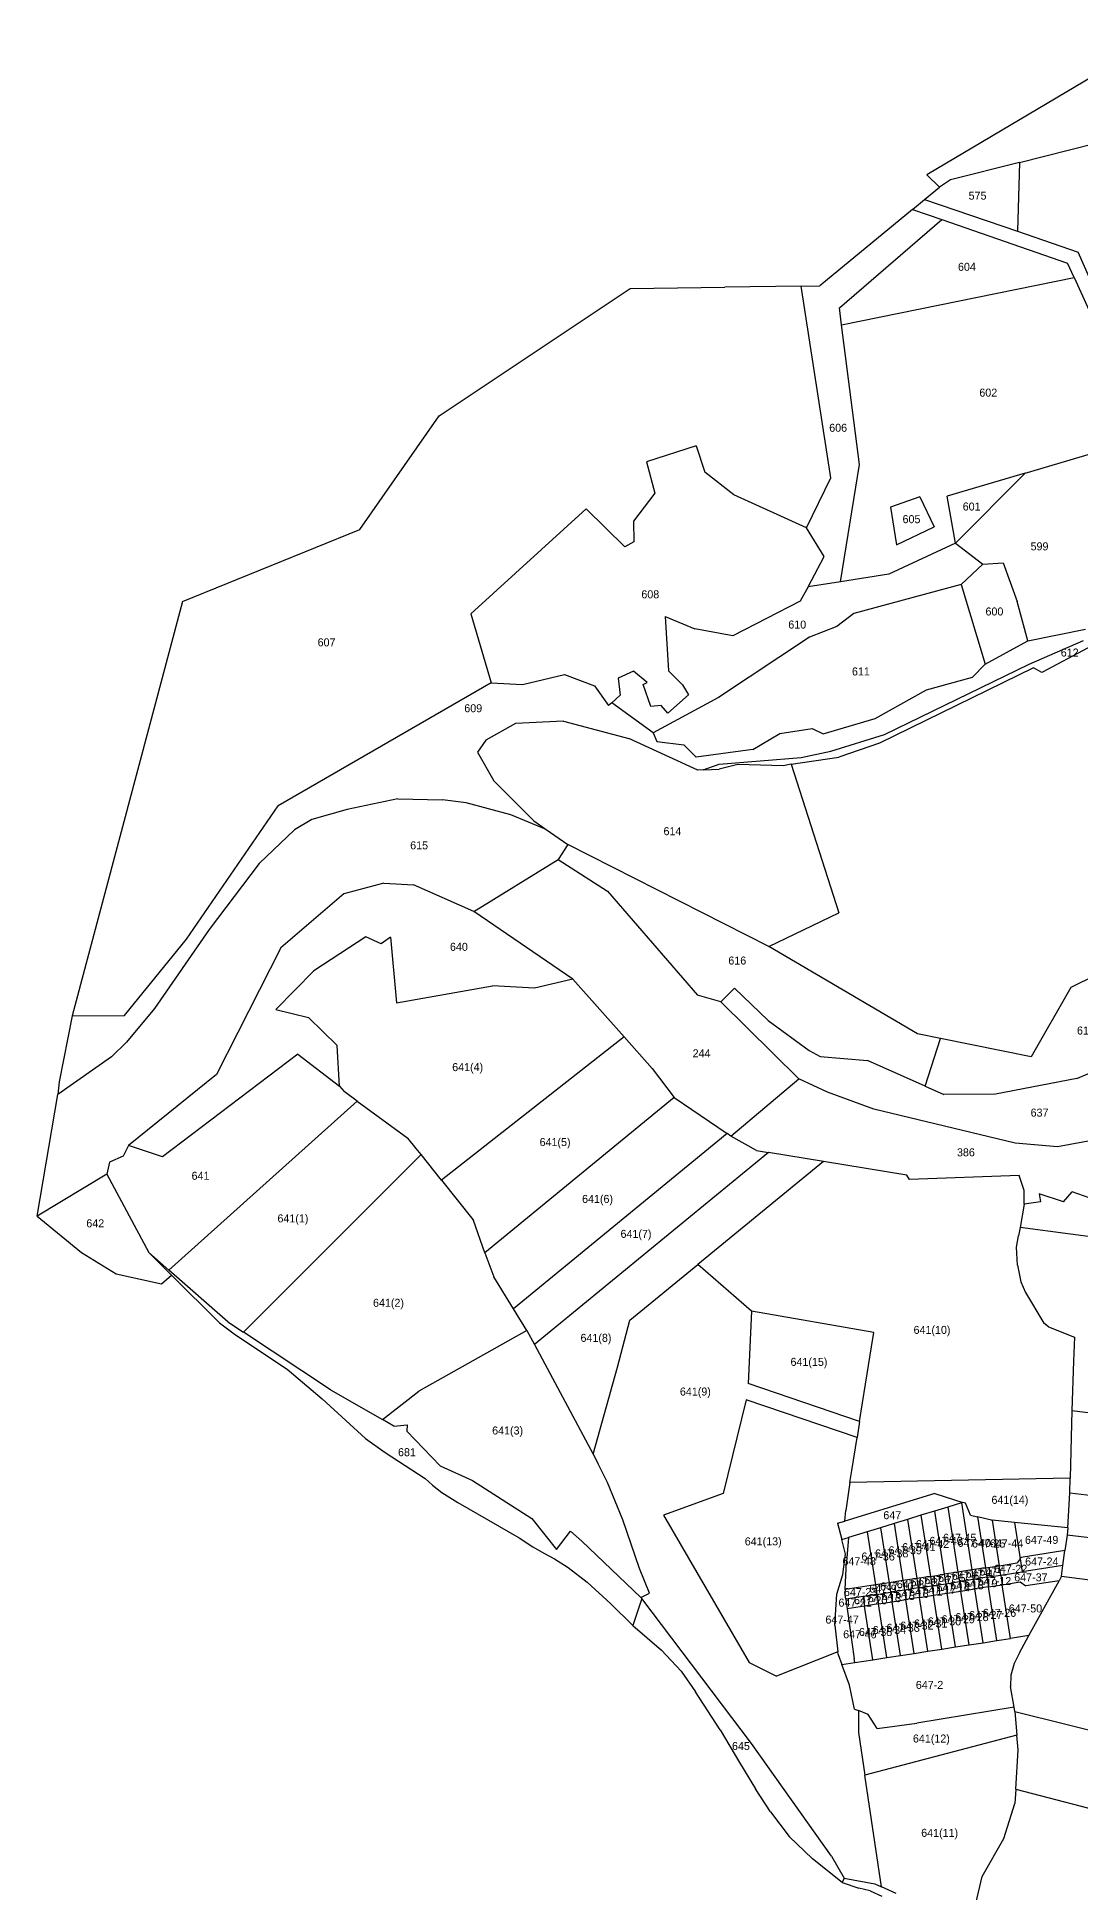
# Model space of a CAD drawing. Header units: metres. Extents: x 215864 to 218449, y 2702083 to 2704249.
# Drawn here: x 215864 to 216190, y 2703600 to 2704180 of the extents above; entities that cross this region are included whole.
import ezdxf
from ezdxf.enums import TextEntityAlignment as Align

# ---------------------------------------------------------------- set-up
doc = ezdxf.new("R2010")
doc.units = ezdxf.units.M

msp = doc.modelspace()

# ---------------------------------------------------------------- linework, layer by layer
for p, q in [((216047.76, 2703867.54), (215990.78, 2703822.73)), ((215958.92, 2703852.14), (215960.35, 2703850.45)), ((215905.58, 2703794.65), (215964.43, 2703847.46)), ((215964.43, 2703847.46), (215960.35, 2703850.45)), ((215964.43, 2703847.46), (215980.26, 2703835.83)), ((216063.4, 2703848.52), (216004.34, 2703800.1)), ((215982.82, 2703832.67), (215980.26, 2703835.83)), ((216080.01, 2703837.3), (216013.25, 2703782.56)), ((215928.87, 2703775.24), (215984.37, 2703830.74)), ((215984.37, 2703830.74), (215982.82, 2703832.67)), ((215990.78, 2703822.73), (215984.37, 2703830.74)), ((216092.91, 2703831.42), (216019.76, 2703771.45)), ((216110.08, 2703828.58), (216070.79, 2703796.37)), ((215990.78, 2703822.73), (216000.59, 2703810.48)), ((216000.59, 2703810.48), (216000.72, 2703810.12)), ((216004.34, 2703800.1), (216000.72, 2703810.12)), ((216004.34, 2703800.1), (216007.06, 2703792.57)), ((216049.57, 2703778.97), (216070.79, 2703796.37)), ((216087.58, 2703781.79), (216070.79, 2703796.37)), ((216013.25, 2703782.56), (216007.06, 2703792.57)), ((216017.45, 2703775.77), (216013.25, 2703782.56)), ((216045.72, 2703764.36), (216049.57, 2703778.97)), ((216087.58, 2703781.79), (216086.51, 2703759.21)), ((216125.8, 2703775.13), (216087.58, 2703781.79)), ((216017.45, 2703775.77), (215983.69, 2703756.81)), ((216017.45, 2703775.77), (216019.76, 2703771.45)), ((216019.76, 2703771.45), (216038.11, 2703737.19)), ((216125.09, 2703770.69), (216125.8, 2703775.13)), ((216121.34, 2703747.4), (216125.09, 2703770.69)), ((216038.11, 2703737.19), (216045.72, 2703764.36)), ((215972.34, 2703747.97), (215983.69, 2703756.81)), ((216085.9, 2703754.14), (216078.72, 2703724.89)), ((216120.54, 2703742.4), (216085.9, 2703754.14)), ((216121.34, 2703747.4), (216086.51, 2703759.21)), ((216118.87, 2703732.01), (216120.54, 2703742.4)), ((216121.34, 2703747.4), (216120.54, 2703742.4)), ((216038.11, 2703737.19), (216039.63, 2703734.34)), ((216042.64, 2703728.33), (216039.63, 2703734.34)), ((216118.32, 2703728.29), (216118.87, 2703732.01)), ((216047.37, 2703716.67), (216042.64, 2703728.33)), ((216078.72, 2703724.89), (216060.05, 2703718.08)), ((216118.32, 2703728.29), (216117.03, 2703719.54)), ((216187.15, 2703729.69), (216118.32, 2703728.29)), ((216116.75, 2703716.28), (216117.03, 2703719.54)), ((216052.6, 2703701.4), (216047.37, 2703716.67)), ((216060.05, 2703718.08), (216086.8, 2703672.11)), ((216055.73, 2703693.72), (216052.6, 2703701.4)), ((216053, 2703692.41), (216055.73, 2703693.72)), ((216114.59, 2703675.38), (216095.37, 2703667.81)), ((216086.8, 2703672.11), (216095.37, 2703667.81)), ((216120.99, 2703657.05), (216120.95, 2703650.19)), ((216120.95, 2703650.19), (216122.94, 2703636.91)), ((216170.48, 2703649.35), (216122.94, 2703636.91)), ((216128.2, 2703602), (216122.94, 2703636.91))]:
    msp.add_line(p, q)
at = {"layer": 'LIN'}
for p, q in [((216214.83, 2704179.79), (216142.34, 2704136.74)), ((216171.24, 2704140.65), (216227.4, 2704154.79)), ((216146.32, 2704132.96), (216142.34, 2704136.74)), ((216171.24, 2704140.65), (216149.73, 2704135.23)), ((216171.24, 2704140.65), (216170.61, 2704119.19)), ((216141.62, 2704129.08), (216146.32, 2704132.96)), ((216149.73, 2704135.23), (216146.32, 2704132.96)), ((216137.86, 2704125.97), (216108.97, 2704102.09)), ((216137.86, 2704125.97), (216141.62, 2704129.08)), ((216137.86, 2704125.97), (216147, 2704122.8)), ((216141.62, 2704129.08), (216170.61, 2704119.19)), ((216115.05, 2704095.21), (216147, 2704122.8)), ((216147, 2704122.8), (216186.29, 2704109.18)), ((216170.61, 2704119.19), (216189.62, 2704112.57)), ((216188.33, 2704104.68), (216186.29, 2704109.18)), ((216199.42, 2704090.42), (216189.62, 2704112.57)), ((216049.69, 2704101.28), (216079.2, 2704101.68)), ((216103.06, 2704102.01), (216079.2, 2704101.68)), ((216103.06, 2704102.01), (216108.97, 2704102.09)), ((216112.39, 2704042.13), (216103.06, 2704102.01)), ((216115.73, 2704089.92), (216188.33, 2704104.68)), ((216188.33, 2704104.68), (216209.65, 2704057.66)), ((215990.06, 2704061.5), (216049.69, 2704101.28)), ((216115.73, 2704089.92), (216115.05, 2704095.21)), ((216121.33, 2704046.28), (216115.73, 2704089.92)), ((215965.21, 2704025.98), (215990.06, 2704061.5)), ((216070.34, 2704052.1), (216054.75, 2704047.13)), ((216070.34, 2704052.1), (216072.99, 2704043.85)), ((216173.01, 2704043.6), (216208.67, 2704054.21)), ((216054.75, 2704047.13), (216057.39, 2704037.33)), ((216082.09, 2704036.87), (216072.99, 2704043.85)), ((216115.38, 2704009.69), (216121.33, 2704046.28)), ((216173.01, 2704043.6), (216148.69, 2704036.36)), ((216151.34, 2704021.7), (216173.01, 2704043.6)), ((216104.76, 2704026.5), (216112.39, 2704042.13)), ((216035.94, 2704032.44), (215999.92, 2703999.63)), ((216048.05, 2704020.54), (216035.94, 2704032.44)), ((216057.39, 2704037.33), (216050.73, 2704028.58)), ((216104.76, 2704026.5), (216082.09, 2704036.87)), ((216140.17, 2704036.24), (216130.96, 2704032.92)), ((216130.96, 2704032.92), (216132.85, 2704021.25)), ((216140.17, 2704036.24), (216144.68, 2704026.87)), ((216151.34, 2704021.7), (216148.69, 2704036.36)), ((216050.73, 2704028.58), (216050.86, 2704022.15)), ((216110.28, 2704017.51), (216104.76, 2704026.5)), ((216132.85, 2704021.25), (216144.68, 2704026.87)), ((215909.9, 2704003.5), (215965.21, 2704025.98)), ((216050.86, 2704022.15), (216048.05, 2704020.54)), ((216151.34, 2704021.7), (216130.5, 2704012.08)), ((216151.34, 2704021.7), (216159.82, 2704015.13)), ((216105.28, 2704008.09), (216110.28, 2704017.51)), ((216153.01, 2704008.84), (216159.82, 2704015.13)), ((216159.82, 2704015.13), (216166.21, 2704015.58)), ((216166.21, 2704015.58), (216170.54, 2704003.5)), ((216115.38, 2704009.69), (216105.28, 2704008.09)), ((216130.5, 2704012.08), (216115.38, 2704009.69)), ((216153.01, 2704008.84), (216119.51, 2703999.8)), ((216153.01, 2704008.84), (216160.56, 2703983.95)), ((215909.9, 2704003.5), (215875.44, 2703874.13)), ((216102.78, 2704003.61), (216081.78, 2703992.83)), ((216105.28, 2704008.09), (216102.78, 2704003.61)), ((216173.89, 2703991.23), (216170.54, 2704003.5)), ((215999.92, 2703999.63), (216006.23, 2703978.13)), ((216060.62, 2703998.79), (216061.69, 2703981.83)), ((216060.62, 2703998.79), (216069.91, 2703995)), ((216119.51, 2703999.8), (216114.24, 2703995.71)), ((216081.78, 2703992.83), (216069.91, 2703995)), ((216105.71, 2703992.36), (216077.27, 2703973.49)), ((216114.24, 2703995.71), (216105.71, 2703992.36)), ((216173.89, 2703991.23), (216191.92, 2703994.84)), ((216174.3, 2703983.9), (216191.29, 2703991.37)), ((216160.56, 2703983.95), (216173.89, 2703991.23)), ((216192.77, 2703989.02), (216178.22, 2703981.34)), ((216016.06, 2703977.59), (216029.13, 2703980.73)), ((216029.13, 2703980.73), (216038.58, 2703977.19)), ((216050.68, 2703981.79), (216045.96, 2703979.54)), ((216054.97, 2703978.19), (216050.68, 2703981.79)), ((216061.69, 2703981.83), (216066.06, 2703977.46)), ((216175.61, 2703982.81), (216127.54, 2703959.23)), ((216129.08, 2703961.96), (216174.3, 2703983.9)), ((216142.2, 2703975.96), (216156.55, 2703979.87)), ((216156.55, 2703979.87), (216160.56, 2703983.95)), ((216178.22, 2703981.34), (216175.61, 2703982.81)), ((216006.23, 2703978.13), (215939.75, 2703939.67)), ((216006.23, 2703978.13), (216016.06, 2703977.59)), ((216038.58, 2703977.19), (216042.92, 2703971.01)), ((216046.57, 2703974.21), (216043.91, 2703971.89)), ((216045.96, 2703979.54), (216046.57, 2703974.21)), ((216053.78, 2703977.55), (216054.97, 2703978.19)), ((216056.19, 2703970.69), (216053.78, 2703977.55)), ((216067.95, 2703974.39), (216061.48, 2703968.58)), ((216066.06, 2703977.46), (216067.95, 2703974.39)), ((216126.2, 2703966.98), (216142.2, 2703975.96)), ((216043.91, 2703971.89), (216042.92, 2703971.01)), ((216056.84, 2703962.52), (216043.91, 2703971.89)), ((216059.41, 2703971.02), (216056.19, 2703970.69)), ((216077.27, 2703973.49), (216056.84, 2703962.52)), ((216061.48, 2703968.58), (216059.41, 2703971.02)), ((216013.83, 2703965.43), (216004.6, 2703960.2)), ((216028.86, 2703966.15), (216013.83, 2703965.43)), ((216028.86, 2703966.15), (216049.24, 2703960.7)), ((216056.84, 2703962.52), (216057.99, 2703959.81)), ((216096.39, 2703962.24), (216106.5, 2703963.82)), ((216106.5, 2703963.82), (216109.96, 2703962.17)), ((216109.96, 2703962.17), (216126.2, 2703966.98)), ((216004.6, 2703960.2), (216002.02, 2703956.46)), ((216070.82, 2703950.82), (216049.24, 2703960.7)), ((216057.99, 2703959.81), (216066.45, 2703958.78)), ((216066.45, 2703958.78), (216070.32, 2703954.88)), ((216087.99, 2703957.26), (216070.32, 2703954.88)), ((216087.99, 2703957.26), (216096.39, 2703962.24)), ((216103.05, 2703954.76), (216112.34, 2703956.78)), ((216112.34, 2703956.78), (216129.08, 2703961.96)), ((216127.54, 2703959.23), (216114.85, 2703954.86)), ((216002.02, 2703956.46), (216007.1, 2703947.53)), ((216072.44, 2703950.89), (216070.82, 2703950.82)), ((216072.44, 2703950.89), (216077.48, 2703952.65)), ((216072.44, 2703950.89), (216077.49, 2703951.1)), ((216077.48, 2703952.65), (216103.05, 2703954.76)), ((216083.35, 2703952.6), (216077.49, 2703951.1)), ((216097.43, 2703952.18), (216083.35, 2703952.6)), ((216099.92, 2703952.67), (216097.43, 2703952.18)), ((216099.92, 2703952.67), (216114.85, 2703954.86)), ((216099.92, 2703952.67), (216114.89, 2703906.25)), ((216007.1, 2703947.53), (216019.63, 2703935.02)), ((215911.14, 2703897.98), (215939.75, 2703939.67)), ((215977.12, 2703941.83), (215961.3, 2703938.53)), ((215977.12, 2703941.83), (215991.09, 2703941.55)), ((215998.45, 2703940.62), (215991.09, 2703941.55)), ((216012.38, 2703936.82), (215998.45, 2703940.62)), ((215950.28, 2703935.36), (215944.87, 2703932.18)), ((215961.3, 2703938.53), (215950.28, 2703935.36)), ((216023.47, 2703932.33), (216012.38, 2703936.82)), ((216019.63, 2703935.02), (216023.47, 2703932.33)), ((215944.87, 2703932.18), (215933.76, 2703921.62)), ((216023.47, 2703932.33), (216030.19, 2703927.62)), ((216030.19, 2703927.62), (216027.19, 2703922.88)), ((216092.94, 2703895.72), (216030.19, 2703927.62)), ((216000.85, 2703906.67), (216027.19, 2703922.88)), ((216027.19, 2703922.88), (216042.65, 2703913.07)), ((215933.76, 2703921.62), (215918.17, 2703901.1)), ((215960.23, 2703912.23), (215940.59, 2703895.27)), ((215972.76, 2703915.54), (215960.23, 2703912.23)), ((215972.76, 2703915.54), (215982.06, 2703914.97)), ((216000.85, 2703906.67), (215982.06, 2703914.97)), ((216042.65, 2703913.07), (216070.76, 2703880.54)), ((216031.78, 2703885.52), (216000.85, 2703906.67)), ((216092.94, 2703895.72), (216114.89, 2703906.25)), ((215918.17, 2703901.1), (215901.17, 2703876.38)), ((215967.17, 2703898.77), (215950.85, 2703888.12)), ((215971.95, 2703896.59), (215967.17, 2703898.77)), ((215974.81, 2703898.65), (215971.95, 2703896.59)), ((215974.81, 2703898.65), (215976.73, 2703878.1)), ((215891.76, 2703874.17), (215911.14, 2703897.98)), ((215940.59, 2703895.27), (215920.52, 2703855.75)), ((216139.4, 2703868.45), (216092.94, 2703895.72)), ((215950.85, 2703888.12), (215938.98, 2703876.1)), ((216203.28, 2703890.82), (216187.34, 2703882.89)), ((215976.73, 2703878.1), (216006.65, 2703883.44)), ((216019.85, 2703882.75), (216006.65, 2703883.44)), ((216031.78, 2703885.52), (216019.85, 2703882.75)), ((216031.78, 2703885.52), (216047.76, 2703867.54)), ((216077.97, 2703878.45), (216082.26, 2703882.69)), ((216082.26, 2703882.69), (216092.74, 2703872.59)), ((216187.34, 2703882.89), (216174.92, 2703861.3)), ((215901.17, 2703876.38), (215892.33, 2703865.85)), ((215938.98, 2703876.1), (215949.22, 2703873.52)), ((216077.97, 2703878.45), (216070.76, 2703880.54)), ((216077.97, 2703878.45), (216102.41, 2703854.45)), ((215875.44, 2703874.13), (215871.35, 2703853.51)), ((215875.44, 2703874.13), (215891.76, 2703874.17)), ((215949.22, 2703873.52), (215958.17, 2703864.84)), ((216092.74, 2703872.59), (216105.63, 2703863.24)), ((215892.33, 2703865.85), (215887.69, 2703861.28)), ((215958.92, 2703852.14), (215958.17, 2703864.84)), ((216056.55, 2703857.64), (216047.76, 2703867.54)), ((216146.59, 2703866.98), (216139.4, 2703868.45)), ((216141.78, 2703852.11), (216146.59, 2703866.98)), ((216174.92, 2703861.3), (216146.59, 2703866.98)), ((215887.69, 2703861.28), (215870.89, 2703849.46)), ((215945.87, 2703862.09), (215903.62, 2703830.04)), ((215945.87, 2703862.09), (215958.92, 2703852.14)), ((216105.63, 2703863.24), (216109.04, 2703861.42)), ((216109.04, 2703861.42), (216123.77, 2703860.18)), ((216141.78, 2703852.11), (216123.77, 2703860.18)), ((216189.14, 2703854.52), (216203.84, 2703860.74)), ((215871.35, 2703853.51), (215870.89, 2703849.46)), ((215920.52, 2703855.75), (215893.05, 2703833.56)), ((216056.55, 2703857.64), (216063.4, 2703848.52)), ((216081.17, 2703836.52), (216102.41, 2703854.45)), ((216111.36, 2703850.26), (216102.41, 2703854.45)), ((216189.14, 2703854.52), (216163.83, 2703849.64)), ((215864.46, 2703811.51), (215870.89, 2703849.46)), ((216063.4, 2703848.52), (216080.01, 2703837.3)), ((216125.82, 2703844.89), (216111.36, 2703850.26)), ((216141.78, 2703852.11), (216147.66, 2703849.47)), ((216163.83, 2703849.64), (216147.66, 2703849.47)), ((216169.93, 2703834.26), (216125.82, 2703844.89)), ((216081.17, 2703836.52), (216080.01, 2703837.3)), ((216089.11, 2703832.04), (216081.17, 2703836.52)), ((216201.81, 2703836.61), (216183.16, 2703833.13)), ((215891.37, 2703830.29), (215887.06, 2703828.33)), ((215893.05, 2703833.56), (215891.37, 2703830.29)), ((215903.62, 2703830.04), (215893.05, 2703833.56)), ((216089.11, 2703832.04), (216092.91, 2703831.42)), ((216110.08, 2703828.58), (216092.91, 2703831.42)), ((216183.16, 2703833.13), (216169.93, 2703834.26)), ((215886.23, 2703824.67), (215864.46, 2703811.51)), ((215887.06, 2703828.33), (215886.23, 2703824.67)), ((215886.23, 2703824.67), (215899.34, 2703800.13)), ((216136.05, 2703824.28), (216110.08, 2703828.58)), ((216136.93, 2703822.93), (216136.05, 2703824.28)), ((216171.18, 2703824.19), (216136.93, 2703822.93)), ((216172.71, 2703819.56), (216171.18, 2703824.19)), ((216172.73, 2703815.25), (216172.71, 2703819.56)), ((216185.02, 2703816.02), (216177.44, 2703818.5)), ((216177.44, 2703818.5), (216177.84, 2703816)), ((216185.02, 2703816.02), (216187.75, 2703819.12)), ((216196.53, 2703815.96), (216187.75, 2703819.12)), ((216172.73, 2703815.25), (216171.48, 2703808.01)), ((216177.84, 2703816), (216172.73, 2703815.25)), ((215864.46, 2703811.51), (215878.31, 2703800.2)), ((216171.48, 2703808.01), (216170.98, 2703805.4)), ((216229.33, 2703800.23), (216171.48, 2703808.01)), ((215878.31, 2703800.2), (215889.18, 2703793.47)), ((215899.34, 2703800.13), (215906.39, 2703793.1)), ((215899.34, 2703800.13), (215905.58, 2703794.65)), ((216170.39, 2703801.85), (216170.98, 2703805.4)), ((216170.64, 2703796.25), (216170.39, 2703801.85)), ((215923.98, 2703778.48), (215905.58, 2703794.65)), ((216170.64, 2703796.25), (216171.73, 2703790.95)), ((215889.18, 2703793.47), (215903.28, 2703790.35)), ((215903.28, 2703790.35), (215906.39, 2703793.1)), ((215906.39, 2703793.1), (215921.39, 2703778.14)), ((216171.73, 2703790.95), (216173.2, 2703787.64)), ((216173.2, 2703787.64), (216178.93, 2703778.09)), ((215921.39, 2703778.14), (215926.41, 2703774.41)), ((215923.98, 2703778.48), (215928.87, 2703775.24)), ((216180.37, 2703776.97), (216178.93, 2703778.09)), ((216180.37, 2703776.97), (216188.48, 2703773.75)), ((215926.41, 2703774.41), (215942.51, 2703763.72)), ((215956.07, 2703757.24), (215928.87, 2703775.24)), ((216188.48, 2703773.75), (216188.19, 2703766.17)), ((216188.19, 2703766.17), (216187.67, 2703750.78)), ((215942.51, 2703763.72), (215953.5, 2703754.4)), ((215953.5, 2703754.4), (215966.98, 2703742.06)), ((215956.07, 2703757.24), (215972.34, 2703747.97)), ((215975.89, 2703745.94), (215972.34, 2703747.97)), ((216187.67, 2703750.78), (216187.15, 2703729.69)), ((216187.67, 2703750.78), (216198.7, 2703749.44)), ((215966.98, 2703742.06), (215973.12, 2703737.67)), ((215975.89, 2703745.94), (215980.08, 2703746.33)), ((215980.08, 2703746.33), (215979.98, 2703744.32)), ((215979.98, 2703744.32), (215990.31, 2703733.54)), ((215973.12, 2703737.67), (215985.63, 2703729.54)), ((215990.31, 2703733.54), (216000.39, 2703728.96)), ((215985.63, 2703729.54), (215987.97, 2703727.5)), ((215987.97, 2703727.5), (215990.91, 2703725.14)), ((215990.91, 2703725.14), (215995.81, 2703722.06)), ((216000.39, 2703728.96), (216018.92, 2703717.07)), ((216144.8, 2703724.9), (216116.75, 2703716.28)), ((216144.8, 2703724.9), (216153.61, 2703722.1)), ((216186.42, 2703714.14), (216187.04, 2703725.08)), ((216187.04, 2703725.08), (216187.15, 2703729.69)), ((216187.04, 2703725.08), (216243.13, 2703718.35)), ((215995.81, 2703722.06), (216014.98, 2703711.08)), ((216144.72, 2703719.37), (216140.51, 2703718.07)), ((216148.92, 2703720.66), (216144.72, 2703719.37)), ((216144.72, 2703719.37), (216147.77, 2703699.66)), ((216153.12, 2703721.95), (216148.92, 2703720.66)), ((216148.92, 2703720.66), (216152.07, 2703700.33)), ((216153.61, 2703722.1), (216153.12, 2703721.95)), ((216153.12, 2703721.95), (216156.37, 2703701)), ((216154.43, 2703721.84), (216153.61, 2703722.1)), ((216155.98, 2703718.14), (216154.43, 2703721.84)), ((216018.92, 2703717.07), (216026.71, 2703707.42)), ((216026.71, 2703707.42), (216031.03, 2703713.12)), ((216031.03, 2703713.12), (216034.56, 2703710)), ((216114.43, 2703715.57), (216116.75, 2703716.28)), ((216114.43, 2703715.57), (216115.76, 2703710.47)), ((216127.91, 2703714.2), (216123.71, 2703712.91)), ((216132.11, 2703715.49), (216127.91, 2703714.2)), ((216127.91, 2703714.2), (216130.58, 2703697)), ((216136.31, 2703716.78), (216132.11, 2703715.49)), ((216132.11, 2703715.49), (216134.88, 2703697.66)), ((216140.51, 2703718.07), (216136.31, 2703716.78)), ((216136.31, 2703716.78), (216139.18, 2703698.33)), ((216140.51, 2703718.07), (216143.47, 2703699)), ((216155.98, 2703718.14), (216158.2, 2703717.59)), ((216162.54, 2703716.53), (216158.2, 2703717.59)), ((216158.2, 2703717.59), (216160.67, 2703701.66)), ((216162.54, 2703716.53), (216162.77, 2703716.5)), ((216169.7, 2703715.81), (216162.77, 2703716.5)), ((216162.77, 2703716.5), (216164.97, 2703702.33)), ((216186.42, 2703714.14), (216169.7, 2703715.81)), ((216169.7, 2703715.81), (216171.46, 2703704.42)), ((216186.42, 2703714.14), (216186.13, 2703711.9)), ((216014.98, 2703711.08), (216019.24, 2703708.18)), ((216019.24, 2703708.18), (216022.71, 2703706.22)), ((216034.56, 2703710), (216053, 2703692.41)), ((216115.76, 2703710.47), (216117.87, 2703711.12)), ((216116.95, 2703705.92), (216115.76, 2703710.47)), ((216117.87, 2703711.12), (216117.25, 2703703.52)), ((216123.71, 2703712.91), (216117.87, 2703711.12)), ((216123.71, 2703712.91), (216126.28, 2703696.33)), ((216186.13, 2703711.9), (216185.48, 2703707.03)), ((216241.81, 2703705.22), (216186.13, 2703711.9)), ((216022.71, 2703706.22), (216026.01, 2703704.51)), ((216026.01, 2703704.51), (216030.28, 2703701.73)), ((216030.28, 2703701.73), (216036.23, 2703697.15)), ((216116.07, 2703699.57), (216116.95, 2703705.92)), ((216116.79, 2703694.86), (216117.25, 2703703.52)), ((216160.67, 2703701.66), (216156.37, 2703701)), ((216160.67, 2703701.66), (216164.97, 2703702.33)), ((216160.67, 2703701.66), (216161.13, 2703698.7)), ((216164.97, 2703702.33), (216170.57, 2703703.2)), ((216165.43, 2703699.37), (216164.97, 2703702.33)), ((216171.46, 2703704.42), (216170.57, 2703703.2)), ((216171.46, 2703704.42), (216171.83, 2703704.91)), ((216171.46, 2703704.42), (216172.09, 2703700.4)), ((216185.48, 2703707.03), (216171.83, 2703704.91)), ((216184.86, 2703702.38), (216172.09, 2703700.4)), ((216184.42, 2703699.01), (216184.86, 2703702.38)), ((216184.86, 2703702.38), (216185.48, 2703707.03)), ((216036.23, 2703697.15), (216043.62, 2703690.41)), ((216114.2, 2703693.43), (216116.07, 2703699.57)), ((216126.28, 2703696.33), (216116.79, 2703694.86)), ((216130.58, 2703697), (216126.28, 2703696.33)), ((216126.28, 2703696.33), (216126.74, 2703693.36)), ((216134.88, 2703697.66), (216130.58, 2703697)), ((216130.58, 2703697), (216131.04, 2703694.03)), ((216139.18, 2703698.33), (216134.88, 2703697.66)), ((216134.88, 2703697.66), (216135.34, 2703694.7)), ((216143.47, 2703699), (216139.18, 2703698.33)), ((216139.18, 2703698.33), (216139.64, 2703695.37)), ((216139.64, 2703695.37), (216143.93, 2703696.03)), ((216143.47, 2703699), (216147.77, 2703699.66)), ((216143.47, 2703699), (216143.93, 2703696.03)), ((216143.93, 2703696.03), (216148.23, 2703696.7)), ((216143.93, 2703696.03), (216144.39, 2703693.07)), ((216152.07, 2703700.33), (216147.77, 2703699.66)), ((216147.77, 2703699.66), (216148.23, 2703696.7)), ((216148.23, 2703696.7), (216152.53, 2703697.37)), ((216148.23, 2703696.7), (216148.69, 2703693.73)), ((216156.37, 2703701), (216152.07, 2703700.33)), ((216152.07, 2703700.33), (216152.53, 2703697.37)), ((216156.83, 2703698.03), (216152.53, 2703697.37)), ((216152.53, 2703697.37), (216152.99, 2703694.4)), ((216156.37, 2703701), (216156.83, 2703698.03)), ((216161.13, 2703698.7), (216156.83, 2703698.03)), ((216156.83, 2703698.03), (216157.29, 2703695.07)), ((216161.59, 2703695.74), (216157.29, 2703695.07)), ((216161.13, 2703698.7), (216165.43, 2703699.37)), ((216161.13, 2703698.7), (216161.59, 2703695.74)), ((216161.59, 2703695.74), (216165.89, 2703696.4)), ((216164.2, 2703678.94), (216161.59, 2703695.74)), ((216165.43, 2703699.37), (216172.09, 2703700.4)), ((216165.43, 2703699.37), (216165.89, 2703696.4)), ((216165.89, 2703696.4), (216171.49, 2703697.27)), ((216168.49, 2703679.6), (216165.89, 2703696.4)), ((216171.49, 2703697.27), (216173.21, 2703696.02)), ((216183.66, 2703697.64), (216173.21, 2703696.02)), ((216174.2, 2703680.49), (216183.66, 2703697.64)), ((216184.42, 2703699.01), (216183.66, 2703697.64)), ((216184.42, 2703699.01), (216240.48, 2703691.94)), ((216043.62, 2703690.41), (216050.5, 2703683.65)), ((216053.35, 2703692.08), (216050.5, 2703683.65)), ((216053.35, 2703692.08), (216053, 2703692.41)), ((216087.56, 2703646.76), (216053.35, 2703692.08)), ((216113.61, 2703683.76), (216114.2, 2703693.43)), ((216116.79, 2703694.86), (216116.75, 2703693.94)), ((216117.04, 2703691.86), (216116.75, 2703693.94)), ((216122.44, 2703692.7), (216117.04, 2703691.86)), ((216117.04, 2703691.86), (216117.46, 2703688.89)), ((216126.74, 2703693.36), (216122.44, 2703692.7)), ((216122.44, 2703692.7), (216122.9, 2703689.73)), ((216127.2, 2703690.4), (216122.9, 2703689.73)), ((216126.74, 2703693.36), (216131.04, 2703694.03)), ((216126.74, 2703693.36), (216127.2, 2703690.4)), ((216127.2, 2703690.4), (216131.5, 2703691.07)), ((216129.81, 2703673.6), (216127.2, 2703690.4)), ((216135.34, 2703694.7), (216131.04, 2703694.03)), ((216131.04, 2703694.03), (216131.5, 2703691.07)), ((216131.5, 2703691.07), (216135.8, 2703691.73)), ((216134.11, 2703674.27), (216131.5, 2703691.07)), ((216139.64, 2703695.37), (216135.34, 2703694.7)), ((216135.34, 2703694.7), (216135.8, 2703691.73)), ((216140.1, 2703692.4), (216135.8, 2703691.73)), ((216138.4, 2703674.93), (216135.8, 2703691.73)), ((216139.64, 2703695.37), (216140.1, 2703692.4)), ((216140.1, 2703692.4), (216144.39, 2703693.07)), ((216142.7, 2703675.6), (216140.1, 2703692.4)), ((216144.39, 2703693.07), (216148.69, 2703693.73)), ((216147, 2703676.27), (216144.39, 2703693.07)), ((216148.69, 2703693.73), (216152.99, 2703694.4)), ((216151.3, 2703676.94), (216148.69, 2703693.73)), ((216152.99, 2703694.4), (216157.29, 2703695.07)), ((216155.6, 2703677.6), (216152.99, 2703694.4)), ((216159.9, 2703678.27), (216157.29, 2703695.07)), ((216122.9, 2703689.73), (216117.46, 2703688.89)), ((216117.46, 2703688.89), (216119.65, 2703673.21)), ((216125.51, 2703672.93), (216122.9, 2703689.73)), ((216050.5, 2703683.65), (216059.49, 2703675.91)), ((216113.61, 2703683.76), (216114.59, 2703675.38)), ((216155.6, 2703677.6), (216159.9, 2703678.27)), ((216159.9, 2703678.27), (216164.2, 2703678.94)), ((216164.2, 2703678.94), (216168.49, 2703679.6)), ((216174.2, 2703680.49), (216168.49, 2703679.6)), ((216171.24, 2703675.12), (216174.2, 2703680.49)), ((216059.49, 2703675.91), (216065.59, 2703669.34)), ((216114.68, 2703674.63), (216114.59, 2703675.38)), ((216114.68, 2703674.63), (216115.84, 2703671.43)), ((216119.88, 2703672.06), (216119.65, 2703673.21)), ((216119.88, 2703672.06), (216125.51, 2703672.93)), ((216125.51, 2703672.93), (216129.81, 2703673.6)), ((216129.81, 2703673.6), (216134.11, 2703674.27)), ((216134.11, 2703674.27), (216138.4, 2703674.93)), ((216138.4, 2703674.93), (216142.7, 2703675.6)), ((216142.7, 2703675.6), (216147, 2703676.27)), ((216147, 2703676.27), (216151.3, 2703676.94)), ((216151.3, 2703676.94), (216155.6, 2703677.6)), ((216171.24, 2703675.12), (216169.62, 2703671.8)), ((216065.59, 2703669.34), (216070.08, 2703662.92)), ((216115.84, 2703671.43), (216119.88, 2703672.06)), ((216118.18, 2703665), (216115.84, 2703671.43)), ((216168.61, 2703668.18), (216168.43, 2703664.6)), ((216169.62, 2703671.8), (216168.61, 2703668.18)), ((216077.79, 2703651.01), (216070.08, 2703662.92)), ((216119.79, 2703657.52), (216118.18, 2703665)), ((216169.58, 2703658.13), (216168.43, 2703664.6)), ((216119.79, 2703657.52), (216120.99, 2703657.05)), ((216124.02, 2703655.88), (216120.99, 2703657.05)), ((216126.87, 2703651.51), (216124.02, 2703655.88)), ((216169.58, 2703658.13), (216139.22, 2703653.15)), ((216169.81, 2703656.81), (216169.58, 2703658.13)), ((216169.81, 2703656.81), (216230.49, 2703641.58)), ((216169.81, 2703656.81), (216170.48, 2703649.35)), ((216077.79, 2703651.01), (216083.8, 2703640.86)), ((216126.87, 2703651.51), (216139.22, 2703653.15)), ((216170.89, 2703644.77), (216170.48, 2703649.35)), ((216112.56, 2703611.62), (216087.56, 2703646.76)), ((216170.1, 2703632.57), (216170.89, 2703644.77)), ((216083.8, 2703640.86), (216088.8, 2703632.65)), ((216093.54, 2703625.44), (216088.8, 2703632.65)), ((216170.1, 2703632.57), (216169.8, 2703628.07)), ((216170.1, 2703632.57), (216227.11, 2703617.57)), ((216166.36, 2703617.07), (216169.8, 2703628.07)), ((216093.54, 2703625.44), (216099.32, 2703617.76)), ((216106.59, 2703610.77), (216099.32, 2703617.76)), ((216159.6, 2703605.2), (216166.36, 2703617.07)), ((216115.9, 2703603.41), (216106.59, 2703610.77)), ((216112.56, 2703611.62), (216116.49, 2703604.73)), ((216116.49, 2703604.73), (216115.9, 2703603.41)), ((216115.9, 2703603.41), (216121.14, 2703601.6)), ((216116.49, 2703604.73), (216126.07, 2703602.94)), ((216126.07, 2703602.94), (216128.2, 2703602)), ((216156.21, 2703590.58), (216159.6, 2703605.2)), ((216124.64, 2703600.72), (216121.14, 2703601.6)), ((216124.64, 2703600.72), (216128.29, 2703599.12)), ((216132.8, 2703599.96), (216128.2, 2703602))]:
    msp.add_line(p, q, dxfattribs=at)
at = {"layer": 'SPLIT'}
for p, q in [((216047.76, 2703867.54), (215990.78, 2703822.73)), ((215958.92, 2703852.14), (215960.35, 2703850.45)), ((215905.58, 2703794.65), (215964.43, 2703847.46)), ((215964.43, 2703847.46), (215960.35, 2703850.45)), ((215964.43, 2703847.46), (215980.26, 2703835.83)), ((216063.4, 2703848.52), (216004.34, 2703800.1)), ((215982.82, 2703832.67), (215980.26, 2703835.83)), ((216080.01, 2703837.3), (216013.25, 2703782.56)), ((215928.87, 2703775.24), (215984.37, 2703830.74)), ((215984.37, 2703830.74), (215982.82, 2703832.67)), ((215990.78, 2703822.73), (215984.37, 2703830.74)), ((216092.91, 2703831.42), (216019.76, 2703771.45)), ((216110.08, 2703828.58), (216070.79, 2703796.37)), ((215990.78, 2703822.73), (216000.59, 2703810.48)), ((216000.59, 2703810.48), (216000.72, 2703810.12)), ((216004.34, 2703800.1), (216000.72, 2703810.12)), ((216004.34, 2703800.1), (216007.06, 2703792.57)), ((216049.57, 2703778.97), (216070.79, 2703796.37)), ((216087.58, 2703781.79), (216070.79, 2703796.37)), ((216013.25, 2703782.56), (216007.06, 2703792.57)), ((216017.45, 2703775.77), (216013.25, 2703782.56)), ((216045.72, 2703764.36), (216049.57, 2703778.97)), ((216087.58, 2703781.79), (216086.51, 2703759.21)), ((216125.8, 2703775.13), (216087.58, 2703781.79)), ((216017.45, 2703775.77), (215983.69, 2703756.81)), ((216017.45, 2703775.77), (216019.76, 2703771.45)), ((216019.76, 2703771.45), (216038.11, 2703737.19)), ((216125.09, 2703770.69), (216125.8, 2703775.13)), ((216121.34, 2703747.4), (216125.09, 2703770.69)), ((216038.11, 2703737.19), (216045.72, 2703764.36)), ((215972.34, 2703747.97), (215983.69, 2703756.81)), ((216085.9, 2703754.14), (216078.72, 2703724.89)), ((216120.54, 2703742.4), (216085.9, 2703754.14)), ((216121.34, 2703747.4), (216086.51, 2703759.21)), ((216118.87, 2703732.01), (216120.54, 2703742.4)), ((216121.34, 2703747.4), (216120.54, 2703742.4)), ((216038.11, 2703737.19), (216039.63, 2703734.34)), ((216042.64, 2703728.33), (216039.63, 2703734.34)), ((216118.32, 2703728.29), (216118.87, 2703732.01)), ((216047.37, 2703716.67), (216042.64, 2703728.33)), ((216078.72, 2703724.89), (216060.05, 2703718.08)), ((216118.32, 2703728.29), (216117.03, 2703719.54)), ((216187.15, 2703729.69), (216118.32, 2703728.29)), ((216116.75, 2703716.28), (216117.03, 2703719.54)), ((216052.6, 2703701.4), (216047.37, 2703716.67)), ((216060.05, 2703718.08), (216086.8, 2703672.11)), ((216055.73, 2703693.72), (216052.6, 2703701.4)), ((216053, 2703692.41), (216055.73, 2703693.72)), ((216114.59, 2703675.38), (216095.37, 2703667.81)), ((216086.8, 2703672.11), (216095.37, 2703667.81)), ((216120.99, 2703657.05), (216120.95, 2703650.19)), ((216120.95, 2703650.19), (216122.94, 2703636.91)), ((216170.48, 2703649.35), (216122.94, 2703636.91)), ((216128.2, 2703602), (216122.94, 2703636.91))]:
    msp.add_line(p, q, dxfattribs=at)

# ---------------------------------------------------------------- texts
at = {"layer": 'PAR'}
for s, p in [('575', (216158.18, 2704130.26)), ('604', (216154.86, 2704108.05)), ('602', (216161.53, 2704068.75)), ('606', (216114.64, 2704057.77)), ('601', (216156.33, 2704033.17)), ('605', (216137.55, 2704029.22)), ('599', (216177.53, 2704020.73)), ('608', (216055.97, 2704005.75)), ('610', (216101.87, 2703996.3)), ('600', (216163.45, 2704000.39)), ('607', (215954.86, 2703990.75)), ('612', (216186.96, 2703987.56)), ('611', (216121.74, 2703981.65)), ('609', (216000.67, 2703970.16)), ('615', (215983.77, 2703927.34)), ('614', (216062.89, 2703931.76)), ('640', (215996.19, 2703895.64)), ('616', (216083.14, 2703891.35)), ('617', (216192.03, 2703869.49)), ('244', (216071.98, 2703862.39)), ('637', (216177.54, 2703843.86)), ('386', (216154.54, 2703831.45)), ('642', (215882.62, 2703809.27)), ('681', (215979.97, 2703737.78)), ('647', (216131.55, 2703718.09)), ('647-38', (216131.37, 2703706.17)), ('647-39', (216135.59, 2703707.15)), ('647-41', (216139.84, 2703708.12)), ('647-42', (216144.11, 2703709.1)), ('647-43', (216148.36, 2703710.08)), ('647-45', (216152.61, 2703711.05)), ('647-40', (216157.14, 2703709.46)), ('647-25', (216161.66, 2703709.25)), ('647-44', (216167.22, 2703709.31)), ('647-49', (216178.19, 2703710.39)), ('647-48', (216121.2, 2703703.74)), ('647-36', (216127.12, 2703705.19)), ('647-1', (216163.03, 2703700.5)), ('647-22', (216168.5, 2703701.36)), ('647-24', (216178.25, 2703703.64)), ('647-9', (216128.64, 2703695.16)), ('647-10', (216132.94, 2703695.83)), ('647-8', (216137.24, 2703696.5)), ('647-3', (216141.54, 2703697.17)), ('647-17', (216146.29, 2703694.87)), ('647-7', (216145.83, 2703697.83)), ('647-14', (216150.59, 2703695.54)), ('647-5', (216150.13, 2703698.5)), ('647-18', (216154.89, 2703696.2)), ('647-6', (216154.43, 2703699.17)), ('647-19', (216159.19, 2703696.87)), ('647-4', (216158.73, 2703699.83)), ('647-12', (216163.49, 2703697.54)), ('647-37', (216174.84, 2703698.69)), ('647-21', (216119.95, 2703690.79)), ('647-23', (216121.66, 2703694.09)), ('647-20', (216124.8, 2703691.53)), ('647-13', (216129.1, 2703692.2)), ('647-15', (216133.4, 2703692.87)), ('647-16', (216137.7, 2703693.53)), ('647-11', (216142, 2703694.2)), ('647-50', (216173.15, 2703688.98)), ('647-47', (216115.88, 2703685.49)), ('647-33', (216134.95, 2703682.93)), ('647-32', (216139.25, 2703683.6)), ('647-31', (216143.55, 2703684.27)), ('647-30', (216147.85, 2703684.93)), ('647-29', (216152.15, 2703685.6)), ('647-28', (216156.44, 2703686.27)), ('647-27', (216160.74, 2703686.93)), ('647-26', (216165.04, 2703687.6)), ('647-46', (216121.42, 2703680.9)), ('647-35', (216126.35, 2703681.6)), ('647-34', (216130.65, 2703682.26)), ('647-2', (216143.18, 2703665.08)), ('645', (216084.27, 2703646.01))]:
    msp.add_text(s, height=2.5, dxfattribs=at).set_placement(p, align=Align.MIDDLE)
at = {"layer": 'PAR_2'}
for s, p in [('641(4)', (215998.93, 2703857.76)), ('641(5)', (216026.23, 2703834.35)), ('641', (215915.49, 2703824.12)), ('641(6)', (216039.5, 2703816.58)), ('641(1)', (215944.36, 2703810.5)), ('641(7)', (216051.51, 2703805.67)), ('641(2)', (215974.2, 2703784.14)), ('641(10)', (216143.96, 2703775.67)), ('641(8)', (216039.01, 2703773.19)), ('641(15)', (216105.53, 2703765.68)), ('641(9)', (216070.05, 2703756.41)), ('641(3)', (216011.41, 2703744.25)), ('641(14)', (216168.29, 2703722.59)), ('641(13)', (216091.24, 2703709.62)), ('641(12)', (216143.76, 2703648.03)), ('641(11)', (216146.35, 2703618.57))]:
    msp.add_text(s, height=2.5, dxfattribs=at).set_placement(p, align=Align.MIDDLE)

doc.saveas('drawing.dxf')
